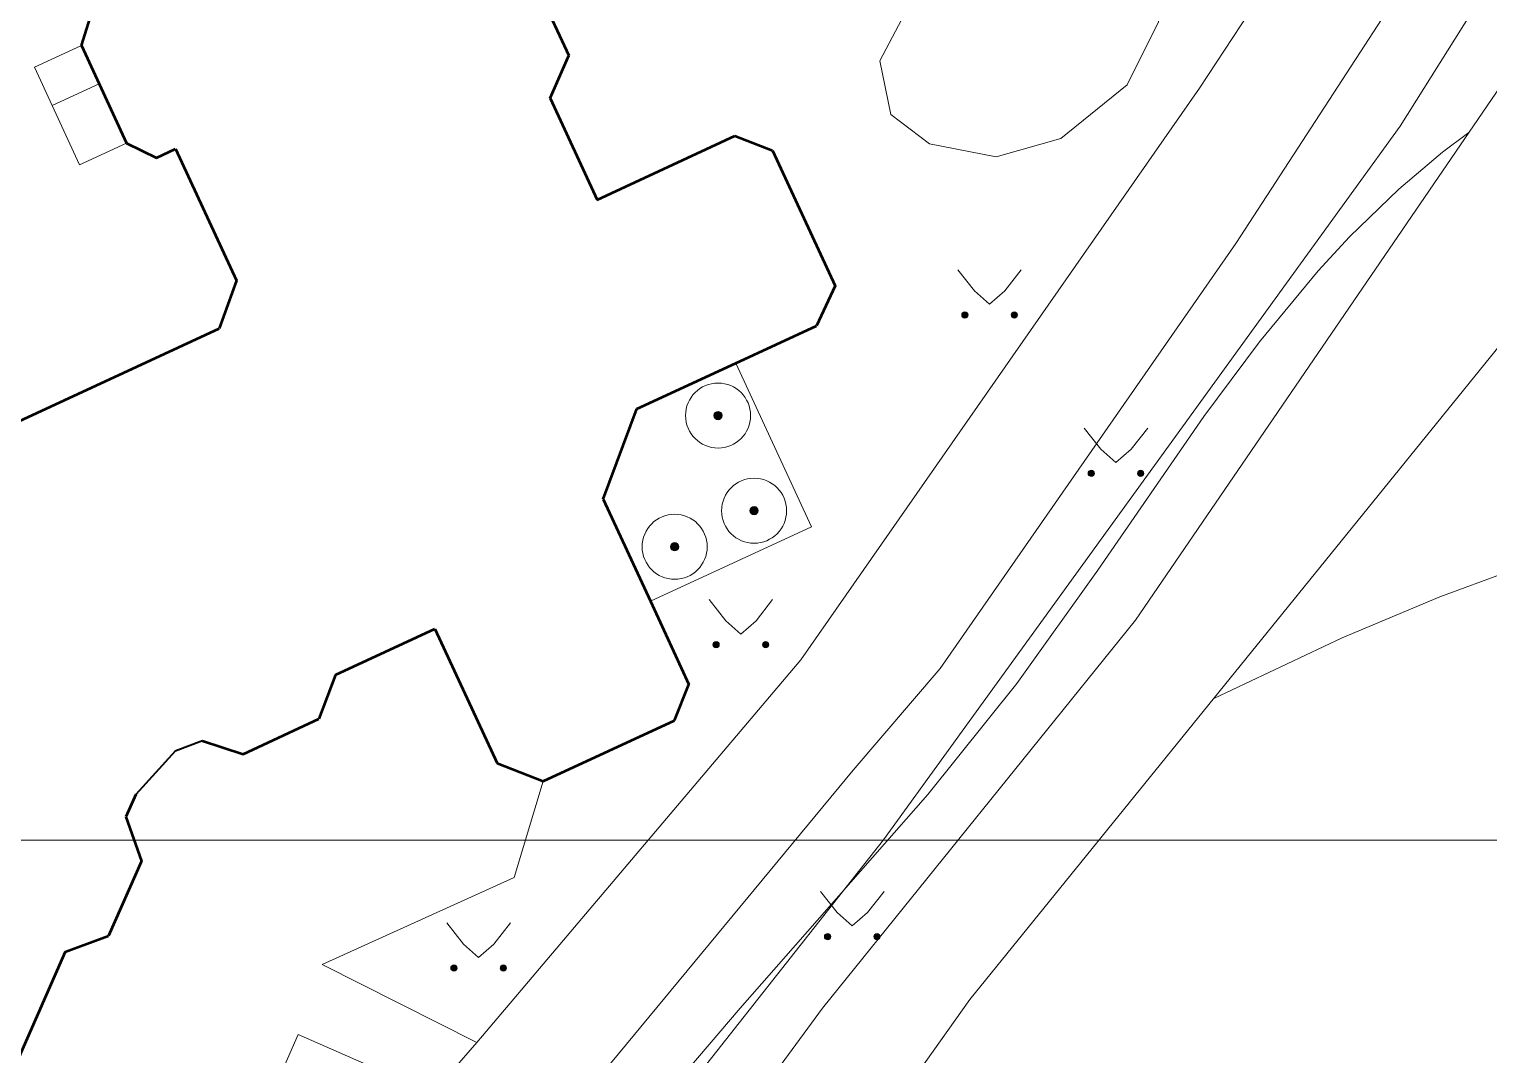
# Model space of a CAD drawing. Extents: x 1000 to 4000, y -5000 to -1000.
# Drawn here: x 1665.31 to 1710.19, y -4717.49 to -4685.96 of the extents above; entities that cross this region are included whole.
import ezdxf

# ---------------------------------------------------------------- set-up
doc = ezdxf.new("R2010")
doc.units = 0
doc.header["$MEASUREMENT"] = 0
for name, color, linetype in [('границы команд_1', 10, 'CONTINUOUS'), ('СЛОЙ_11', 7, 'CONTINUOUS'), ('СЛОЙ_24', 7, 'CONTINUOUS'), ('СЛОЙ_37', 7, 'CONTINUOUS'), ('СЛОЙ_41', 7, 'CONTINUOUS'), ('СЛОЙ_50', 7, 'CONTINUOUS'), ('СЛОЙ_6', 7, 'CONTINUOUS'), ('СЛОЙ_7', 7, 'CONTINUOUS')]:
    doc.layers.add(name, color=color, linetype=linetype)

msp = doc.modelspace()

# ---------------------------------------------------------------- linework, layer by layer
at = {"layer": 'границы команд_1', "color": 251, "lineweight": 0}
msp.add_lwpolyline([(1033.439, -1863.261), (3102.461, -1863.261), (3102.461, -4710.896), (1033.439, -4710.896)], close=True, dxfattribs=at)
at = {"layer": 'СЛОЙ_11', "color": 253, "linetype": 'Continuous', "lineweight": 0}
msp.add_lwpolyline([(1729.737, -4649.521), (1731.587, -4650.547), (1707.463, -4688.937), (1691.576, -4710.879), (1670.887, -4737.116), (1652.967, -4759.779)], dxfattribs=at)
at = {"layer": 'СЛОЙ_24', "color": 253, "linetype": 'Continuous', "lineweight": 0}
for points in [[(1729.737, -4649.521), (1728.177, -4653.03), (1718.778, -4667.388), (1702.413, -4692.549), (1693.317, -4705.62), (1690.641, -4708.743), (1682.748, -4718.29), (1671.378, -4731.406), (1668.657, -4734.35), (1665.781, -4736.269), (1662.927, -4737.786), (1659.36, -4739.124), (1654.455, -4740.463), (1652.76, -4740.909), (1651.757, -4741.89), (1651.133, -4744.835), (1650.018, -4746.753), (1648.502, -4748.448), (1646.406, -4750.188), (1644.224, -4752.619)], [(1679.069, -4717.114), (1679.248, -4716.908), (1689.036, -4705.353), (1701.299, -4687.776), (1705.401, -4681.53), (1706.07, -4679.88), (1705.758, -4677.917), (1704.821, -4676.623), (1703.171, -4675.508), (1700.228, -4674.973), (1697.062, -4675.686), (1693.253, -4677.023)], [(1691.544, -4677.623), (1693.678, -4682.726), (1691.463, -4686.93), (1691.804, -4688.578), (1692.997, -4689.487), (1695.041, -4689.885), (1697.029, -4689.316), (1699.073, -4687.669), (1700.039, -4685.737), (1700.266, -4683.408), (1699.414, -4681.646), (1698.108, -4680.681), (1696.518, -4680.51), (1694.757, -4681.306), (1693.253, -4677.023)], [(1681.114, -4709.082), (1680.22, -4712.043), (1674.313, -4714.713), (1679.069, -4717.114)], [(1677.71, -4718.679), (1673.575, -4716.872), (1672.34, -4719.698), (1669.617, -4720.833)], [(1677.71, -4718.679), (1679.069, -4717.114)]]:
    msp.add_lwpolyline(points, dxfattribs=at)
at = {"layer": 'СЛОЙ_37', "color": 253, "linetype": 'Continuous', "lineweight": 0}
for points in [[(1652.877, -4760.626), (1660.77, -4753.845), (1664.381, -4750.544), (1689.705, -4716.059), (1699.33, -4704.133), (1711.911, -4685.724), (1722.424, -4669.849), (1733.617, -4650.934), (1741.019, -4647.454), (1751.908, -4640.227), (1754.455, -4637.436), (1769.679, -4615.679), (1775.576, -4608.566), (1782.811, -4600.448), (1794.103, -4591.662), (1810.958, -4581.285)], [(1740.707, -4657.789), (1725.552, -4670.243), (1711.207, -4694.845), (1694.238, -4715.791), (1675.66, -4741.955), (1663.534, -4757.95), (1653.947, -4764.106), (1651.894, -4764.256), (1641.548, -4757.953), (1626.986, -4745.146), (1603.888, -4728.729), (1601.569, -4721.859)]]:
    msp.add_lwpolyline(points, dxfattribs=at)
at = {"layer": 'СЛОЙ_41', "color": 253, "linetype": 'Continuous', "lineweight": 0}
for p, q in [((1693.867, -4693.357), (1694.377, -4694.007)), ((1695.817, -4693.357), (1695.307, -4694.007)), ((1694.377, -4694.007), (1694.837, -4694.417)), ((1695.307, -4694.007), (1694.837, -4694.417)), ((1697.753, -4698.226), (1698.263, -4698.876)), ((1699.703, -4698.226), (1699.193, -4698.876)), ((1698.263, -4698.876), (1698.723, -4699.286)), ((1699.193, -4698.876), (1698.723, -4699.286)), ((1686.219, -4703.495), (1686.729, -4704.145)), ((1688.169, -4703.495), (1687.659, -4704.145)), ((1686.729, -4704.145), (1687.189, -4704.555)), ((1687.659, -4704.145), (1687.189, -4704.555)), ((1689.645, -4712.47), (1690.155, -4713.12)), ((1691.595, -4712.47), (1691.085, -4713.12)), ((1690.155, -4713.12), (1690.615, -4713.53)), ((1691.085, -4713.12), (1690.615, -4713.53)), ((1678.155, -4713.438), (1678.665, -4714.088)), ((1680.105, -4713.438), (1679.595, -4714.088)), ((1678.665, -4714.088), (1679.125, -4714.498)), ((1679.595, -4714.088), (1679.125, -4714.498))]:
    msp.add_line(p, q, dxfattribs=at)
for centre in [(1694.081, -4694.745), (1695.602, -4694.745), (1697.967, -4699.616), (1699.488, -4699.616), (1686.433, -4704.883), (1687.954, -4704.883), (1689.859, -4713.86), (1691.38, -4713.86), (1678.369, -4714.826), (1679.89, -4714.826)]:
    msp.add_circle(centre, 0.0976, dxfattribs=at)
for points in [[(1693.985, -4694.764), (1693.983, -4694.745), (1693.985, -4694.726)], [(1693.99, -4694.782), (1693.985, -4694.726), (1693.99, -4694.708)], [(1693.985, -4694.764), (1693.985, -4694.726), (1693.99, -4694.782)], [(1693.999, -4694.799), (1693.99, -4694.708), (1693.999, -4694.691)], [(1693.99, -4694.782), (1693.99, -4694.708), (1693.999, -4694.799)], [(1694.012, -4694.814), (1693.999, -4694.691), (1694.012, -4694.676)], [(1693.999, -4694.799), (1693.999, -4694.691), (1694.012, -4694.814)], [(1694.026, -4694.826), (1694.012, -4694.676), (1694.026, -4694.664)], [(1694.012, -4694.814), (1694.012, -4694.676), (1694.026, -4694.826)], [(1694.043, -4694.835), (1694.026, -4694.664), (1694.043, -4694.655)], [(1694.026, -4694.826), (1694.026, -4694.664), (1694.043, -4694.835)], [(1694.062, -4694.841), (1694.043, -4694.655), (1694.062, -4694.649)], [(1694.043, -4694.835), (1694.043, -4694.655), (1694.062, -4694.841)], [(1694.081, -4694.843), (1694.062, -4694.649), (1694.081, -4694.647)], [(1694.062, -4694.841), (1694.062, -4694.649), (1694.081, -4694.843)], [(1695.506, -4694.764), (1695.504, -4694.745), (1695.506, -4694.726)], [(1695.511, -4694.782), (1695.506, -4694.726), (1695.511, -4694.708)], [(1695.506, -4694.764), (1695.506, -4694.726), (1695.511, -4694.782)], [(1695.52, -4694.799), (1695.511, -4694.708), (1695.52, -4694.691)], [(1695.511, -4694.782), (1695.511, -4694.708), (1695.52, -4694.799)], [(1695.533, -4694.814), (1695.52, -4694.691), (1695.533, -4694.676)], [(1695.52, -4694.799), (1695.52, -4694.691), (1695.533, -4694.814)], [(1695.547, -4694.826), (1695.533, -4694.676), (1695.547, -4694.664)], [(1695.533, -4694.814), (1695.533, -4694.676), (1695.547, -4694.826)], [(1695.564, -4694.835), (1695.547, -4694.664), (1695.564, -4694.655)], [(1695.547, -4694.826), (1695.547, -4694.664), (1695.564, -4694.835)], [(1695.583, -4694.841), (1695.564, -4694.655), (1695.583, -4694.649)], [(1695.564, -4694.835), (1695.564, -4694.655), (1695.583, -4694.841)], [(1695.602, -4694.843), (1695.583, -4694.649), (1695.602, -4694.647)], [(1695.583, -4694.841), (1695.583, -4694.649), (1695.602, -4694.843)], [(1697.871, -4699.635), (1697.869, -4699.616), (1697.871, -4699.596)], [(1697.877, -4699.653), (1697.871, -4699.596), (1697.877, -4699.578)], [(1697.871, -4699.635), (1697.871, -4699.596), (1697.877, -4699.653)], [(1697.886, -4699.67), (1697.877, -4699.578), (1697.886, -4699.561)], [(1697.877, -4699.653), (1697.877, -4699.578), (1697.886, -4699.67)], [(1697.898, -4699.685), (1697.886, -4699.561), (1697.898, -4699.547)], [(1697.886, -4699.67), (1697.886, -4699.561), (1697.898, -4699.685)], [(1697.913, -4699.697), (1697.898, -4699.547), (1697.913, -4699.534)], [(1697.898, -4699.685), (1697.898, -4699.547), (1697.913, -4699.697)], [(1697.93, -4699.706), (1697.913, -4699.534), (1697.93, -4699.525)], [(1697.913, -4699.697), (1697.913, -4699.534), (1697.93, -4699.706)], [(1697.948, -4699.711), (1697.93, -4699.525), (1697.948, -4699.52)], [(1697.93, -4699.706), (1697.93, -4699.525), (1697.948, -4699.711)], [(1697.967, -4699.713), (1697.948, -4699.52), (1697.967, -4699.518)], [(1697.948, -4699.711), (1697.948, -4699.52), (1697.967, -4699.713)], [(1699.392, -4699.635), (1699.39, -4699.616), (1699.392, -4699.596)], [(1699.398, -4699.653), (1699.392, -4699.596), (1699.398, -4699.578)], [(1699.392, -4699.635), (1699.392, -4699.596), (1699.398, -4699.653)], [(1699.407, -4699.67), (1699.398, -4699.578), (1699.407, -4699.561)], [(1699.398, -4699.653), (1699.398, -4699.578), (1699.407, -4699.67)], [(1699.419, -4699.685), (1699.407, -4699.561), (1699.419, -4699.547)], [(1699.407, -4699.67), (1699.407, -4699.561), (1699.419, -4699.685)], [(1699.434, -4699.697), (1699.419, -4699.547), (1699.434, -4699.534)], [(1699.419, -4699.685), (1699.419, -4699.547), (1699.434, -4699.697)], [(1699.451, -4699.706), (1699.434, -4699.534), (1699.451, -4699.525)], [(1699.434, -4699.697), (1699.434, -4699.534), (1699.451, -4699.706)], [(1699.469, -4699.711), (1699.451, -4699.525), (1699.469, -4699.52)], [(1699.451, -4699.706), (1699.451, -4699.525), (1699.469, -4699.711)], [(1699.488, -4699.713), (1699.469, -4699.52), (1699.488, -4699.518)], [(1699.469, -4699.711), (1699.469, -4699.52), (1699.488, -4699.713)], [(1686.395, -4704.973), (1686.378, -4704.802), (1686.395, -4704.793)], [(1686.414, -4704.979), (1686.395, -4704.793), (1686.414, -4704.787)], [(1686.395, -4704.973), (1686.395, -4704.793), (1686.414, -4704.979)], [(1686.433, -4704.981), (1686.414, -4704.787), (1686.433, -4704.785)], [(1686.414, -4704.979), (1686.414, -4704.787), (1686.433, -4704.981)], [(1687.916, -4704.973), (1687.899, -4704.802), (1687.916, -4704.793)], [(1687.935, -4704.979), (1687.916, -4704.793), (1687.935, -4704.787)], [(1687.916, -4704.973), (1687.916, -4704.793), (1687.935, -4704.979)], [(1687.954, -4704.981), (1687.935, -4704.787), (1687.954, -4704.785)], [(1687.935, -4704.979), (1687.935, -4704.787), (1687.954, -4704.981)], [(1686.337, -4704.902), (1686.335, -4704.883), (1686.337, -4704.864)], [(1686.342, -4704.92), (1686.337, -4704.864), (1686.342, -4704.846)], [(1686.337, -4704.902), (1686.337, -4704.864), (1686.342, -4704.92)], [(1686.351, -4704.937), (1686.342, -4704.846), (1686.351, -4704.829)], [(1686.342, -4704.92), (1686.342, -4704.846), (1686.351, -4704.937)], [(1686.364, -4704.952), (1686.351, -4704.829), (1686.364, -4704.814)], [(1686.351, -4704.937), (1686.351, -4704.829), (1686.364, -4704.952)], [(1686.378, -4704.964), (1686.364, -4704.814), (1686.378, -4704.802)], [(1686.364, -4704.952), (1686.364, -4704.814), (1686.378, -4704.964)], [(1686.378, -4704.964), (1686.378, -4704.802), (1686.395, -4704.973)], [(1687.858, -4704.902), (1687.856, -4704.883), (1687.858, -4704.864)], [(1687.863, -4704.92), (1687.858, -4704.864), (1687.863, -4704.846)], [(1687.858, -4704.902), (1687.858, -4704.864), (1687.863, -4704.92)], [(1687.872, -4704.937), (1687.863, -4704.846), (1687.872, -4704.829)], [(1687.863, -4704.92), (1687.863, -4704.846), (1687.872, -4704.937)], [(1687.885, -4704.952), (1687.872, -4704.829), (1687.885, -4704.814)], [(1687.872, -4704.937), (1687.872, -4704.829), (1687.885, -4704.952)], [(1687.899, -4704.964), (1687.885, -4704.814), (1687.899, -4704.802)], [(1687.885, -4704.952), (1687.885, -4704.814), (1687.899, -4704.964)], [(1687.899, -4704.964), (1687.899, -4704.802), (1687.916, -4704.973)], [(1689.822, -4713.95), (1689.805, -4713.778), (1689.822, -4713.769)], [(1689.84, -4713.955), (1689.822, -4713.769), (1689.84, -4713.764)], [(1689.822, -4713.95), (1689.822, -4713.769), (1689.84, -4713.955)], [(1689.859, -4713.957), (1689.84, -4713.764), (1689.859, -4713.762)], [(1689.84, -4713.955), (1689.84, -4713.764), (1689.859, -4713.957)], [(1691.343, -4713.95), (1691.326, -4713.778), (1691.343, -4713.769)], [(1691.361, -4713.955), (1691.343, -4713.769), (1691.361, -4713.764)], [(1691.343, -4713.95), (1691.343, -4713.769), (1691.361, -4713.955)], [(1691.38, -4713.957), (1691.361, -4713.764), (1691.38, -4713.762)], [(1691.361, -4713.955), (1691.361, -4713.764), (1691.38, -4713.957)], [(1689.763, -4713.879), (1689.761, -4713.86), (1689.763, -4713.84)], [(1689.769, -4713.897), (1689.763, -4713.84), (1689.769, -4713.822)], [(1689.763, -4713.879), (1689.763, -4713.84), (1689.769, -4713.897)], [(1689.778, -4713.914), (1689.769, -4713.822), (1689.778, -4713.805)], [(1689.769, -4713.897), (1689.769, -4713.822), (1689.778, -4713.914)], [(1689.79, -4713.929), (1689.778, -4713.805), (1689.79, -4713.791)], [(1689.778, -4713.914), (1689.778, -4713.805), (1689.79, -4713.929)], [(1689.805, -4713.941), (1689.79, -4713.791), (1689.805, -4713.778)], [(1689.79, -4713.929), (1689.79, -4713.791), (1689.805, -4713.941)], [(1689.805, -4713.941), (1689.805, -4713.778), (1689.822, -4713.95)], [(1691.284, -4713.879), (1691.282, -4713.86), (1691.284, -4713.84)], [(1691.29, -4713.897), (1691.284, -4713.84), (1691.29, -4713.822)], [(1691.284, -4713.879), (1691.284, -4713.84), (1691.29, -4713.897)], [(1691.299, -4713.914), (1691.29, -4713.822), (1691.299, -4713.805)], [(1691.29, -4713.897), (1691.29, -4713.822), (1691.299, -4713.914)], [(1691.311, -4713.929), (1691.299, -4713.805), (1691.311, -4713.791)], [(1691.299, -4713.914), (1691.299, -4713.805), (1691.311, -4713.929)], [(1691.326, -4713.941), (1691.311, -4713.791), (1691.326, -4713.778)], [(1691.311, -4713.929), (1691.311, -4713.791), (1691.326, -4713.941)], [(1691.326, -4713.941), (1691.326, -4713.778), (1691.343, -4713.95)], [(1678.273, -4714.845), (1678.271, -4714.826), (1678.273, -4714.807)], [(1678.278, -4714.863), (1678.273, -4714.807), (1678.278, -4714.789)], [(1678.273, -4714.845), (1678.273, -4714.807), (1678.278, -4714.863)], [(1678.287, -4714.88), (1678.278, -4714.789), (1678.287, -4714.772)], [(1678.278, -4714.863), (1678.278, -4714.789), (1678.287, -4714.88)], [(1678.3, -4714.895), (1678.287, -4714.772), (1678.3, -4714.757)], [(1678.287, -4714.88), (1678.287, -4714.772), (1678.3, -4714.895)], [(1678.314, -4714.907), (1678.3, -4714.757), (1678.314, -4714.745)], [(1678.3, -4714.895), (1678.3, -4714.757), (1678.314, -4714.907)], [(1678.331, -4714.916), (1678.314, -4714.745), (1678.331, -4714.736)], [(1678.314, -4714.907), (1678.314, -4714.745), (1678.331, -4714.916)], [(1678.35, -4714.922), (1678.331, -4714.736), (1678.35, -4714.73)], [(1678.331, -4714.916), (1678.331, -4714.736), (1678.35, -4714.922)], [(1678.369, -4714.924), (1678.35, -4714.73), (1678.369, -4714.728)], [(1678.35, -4714.922), (1678.35, -4714.73), (1678.369, -4714.924)], [(1679.794, -4714.845), (1679.792, -4714.826), (1679.794, -4714.807)], [(1679.799, -4714.863), (1679.794, -4714.807), (1679.799, -4714.789)], [(1679.794, -4714.845), (1679.794, -4714.807), (1679.799, -4714.863)], [(1679.808, -4714.88), (1679.799, -4714.789), (1679.808, -4714.772)], [(1679.799, -4714.863), (1679.799, -4714.789), (1679.808, -4714.88)], [(1679.821, -4714.895), (1679.808, -4714.772), (1679.821, -4714.757)], [(1679.808, -4714.88), (1679.808, -4714.772), (1679.821, -4714.895)], [(1679.835, -4714.907), (1679.821, -4714.757), (1679.835, -4714.745)], [(1679.821, -4714.895), (1679.821, -4714.757), (1679.835, -4714.907)], [(1679.852, -4714.916), (1679.835, -4714.745), (1679.852, -4714.736)], [(1679.835, -4714.907), (1679.835, -4714.745), (1679.852, -4714.916)], [(1679.871, -4714.922), (1679.852, -4714.736), (1679.871, -4714.73)], [(1679.852, -4714.916), (1679.852, -4714.736), (1679.871, -4714.922)], [(1679.89, -4714.924), (1679.871, -4714.73), (1679.89, -4714.728)], [(1679.871, -4714.922), (1679.871, -4714.73), (1679.89, -4714.924)]]:
    msp.add_solid(points, dxfattribs=at)
at = {"layer": 'СЛОЙ_41', "color": 253, "linetype": 'Continuous', "lineweight": 0, "extrusion": (0, 0, -1)}
for points in [[(-1694.081, -4694.843), (-1694.081, -4694.647), (-1694.1, -4694.841)], [(-1694.1, -4694.841), (-1694.081, -4694.647), (-1694.1, -4694.649)], [(-1694.1, -4694.841), (-1694.1, -4694.649), (-1694.118, -4694.835)], [(-1694.118, -4694.835), (-1694.1, -4694.649), (-1694.118, -4694.655)], [(-1694.118, -4694.835), (-1694.118, -4694.655), (-1694.135, -4694.826)], [(-1694.135, -4694.826), (-1694.118, -4694.655), (-1694.135, -4694.664)], [(-1694.135, -4694.826), (-1694.135, -4694.664), (-1694.15, -4694.814)], [(-1694.15, -4694.814), (-1694.135, -4694.664), (-1694.15, -4694.676)], [(-1694.15, -4694.814), (-1694.15, -4694.676), (-1694.162, -4694.799)], [(-1694.162, -4694.799), (-1694.15, -4694.676), (-1694.162, -4694.691)], [(-1694.162, -4694.799), (-1694.162, -4694.691), (-1694.171, -4694.782)], [(-1694.171, -4694.782), (-1694.162, -4694.691), (-1694.171, -4694.708)], [(-1694.171, -4694.782), (-1694.171, -4694.708), (-1694.176, -4694.764)], [(-1694.176, -4694.764), (-1694.171, -4694.708), (-1694.176, -4694.726)], [(-1694.176, -4694.764), (-1694.176, -4694.726), (-1694.178, -4694.745)], [(-1695.602, -4694.843), (-1695.602, -4694.647), (-1695.621, -4694.841)], [(-1695.621, -4694.841), (-1695.602, -4694.647), (-1695.621, -4694.649)], [(-1695.621, -4694.841), (-1695.621, -4694.649), (-1695.639, -4694.835)], [(-1695.639, -4694.835), (-1695.621, -4694.649), (-1695.639, -4694.655)], [(-1695.639, -4694.835), (-1695.639, -4694.655), (-1695.656, -4694.826)], [(-1695.656, -4694.826), (-1695.639, -4694.655), (-1695.656, -4694.664)], [(-1695.656, -4694.826), (-1695.656, -4694.664), (-1695.671, -4694.814)], [(-1695.671, -4694.814), (-1695.656, -4694.664), (-1695.671, -4694.676)], [(-1695.671, -4694.814), (-1695.671, -4694.676), (-1695.683, -4694.799)], [(-1695.683, -4694.799), (-1695.671, -4694.676), (-1695.683, -4694.691)], [(-1695.683, -4694.799), (-1695.683, -4694.691), (-1695.692, -4694.782)], [(-1695.692, -4694.782), (-1695.683, -4694.691), (-1695.692, -4694.708)], [(-1695.692, -4694.782), (-1695.692, -4694.708), (-1695.697, -4694.764)], [(-1695.697, -4694.764), (-1695.692, -4694.708), (-1695.697, -4694.726)], [(-1695.697, -4694.764), (-1695.697, -4694.726), (-1695.699, -4694.745)], [(-1697.967, -4699.713), (-1697.967, -4699.518), (-1697.986, -4699.711)], [(-1697.986, -4699.711), (-1697.967, -4699.518), (-1697.986, -4699.52)], [(-1697.986, -4699.711), (-1697.986, -4699.52), (-1698.004, -4699.706)], [(-1698.004, -4699.706), (-1697.986, -4699.52), (-1698.004, -4699.525)], [(-1698.004, -4699.706), (-1698.004, -4699.525), (-1698.021, -4699.697)], [(-1698.021, -4699.697), (-1698.004, -4699.525), (-1698.021, -4699.534)], [(-1698.021, -4699.697), (-1698.021, -4699.534), (-1698.036, -4699.685)], [(-1698.036, -4699.685), (-1698.021, -4699.534), (-1698.036, -4699.547)], [(-1698.036, -4699.685), (-1698.036, -4699.547), (-1698.048, -4699.67)], [(-1698.048, -4699.67), (-1698.036, -4699.547), (-1698.048, -4699.561)], [(-1698.048, -4699.67), (-1698.048, -4699.561), (-1698.057, -4699.653)], [(-1698.057, -4699.653), (-1698.048, -4699.561), (-1698.057, -4699.578)], [(-1698.057, -4699.653), (-1698.057, -4699.578), (-1698.063, -4699.635)], [(-1698.063, -4699.635), (-1698.057, -4699.578), (-1698.063, -4699.596)], [(-1698.063, -4699.635), (-1698.063, -4699.596), (-1698.065, -4699.616)], [(-1699.488, -4699.713), (-1699.488, -4699.518), (-1699.507, -4699.711)], [(-1699.507, -4699.711), (-1699.488, -4699.518), (-1699.507, -4699.52)], [(-1699.507, -4699.711), (-1699.507, -4699.52), (-1699.525, -4699.706)], [(-1699.525, -4699.706), (-1699.507, -4699.52), (-1699.525, -4699.525)], [(-1699.525, -4699.706), (-1699.525, -4699.525), (-1699.542, -4699.697)], [(-1699.542, -4699.697), (-1699.525, -4699.525), (-1699.542, -4699.534)], [(-1699.542, -4699.697), (-1699.542, -4699.534), (-1699.557, -4699.685)], [(-1699.557, -4699.685), (-1699.542, -4699.534), (-1699.557, -4699.547)], [(-1699.557, -4699.685), (-1699.557, -4699.547), (-1699.569, -4699.67)], [(-1699.569, -4699.67), (-1699.557, -4699.547), (-1699.569, -4699.561)], [(-1699.569, -4699.67), (-1699.569, -4699.561), (-1699.578, -4699.653)], [(-1699.578, -4699.653), (-1699.569, -4699.561), (-1699.578, -4699.578)], [(-1699.578, -4699.653), (-1699.578, -4699.578), (-1699.584, -4699.635)], [(-1699.584, -4699.635), (-1699.578, -4699.578), (-1699.584, -4699.596)], [(-1699.584, -4699.635), (-1699.584, -4699.596), (-1699.586, -4699.616)], [(-1686.433, -4704.981), (-1686.433, -4704.785), (-1686.452, -4704.979)], [(-1686.452, -4704.979), (-1686.433, -4704.785), (-1686.452, -4704.787)], [(-1686.452, -4704.979), (-1686.452, -4704.787), (-1686.47, -4704.973)], [(-1686.47, -4704.973), (-1686.452, -4704.787), (-1686.47, -4704.793)], [(-1686.47, -4704.973), (-1686.47, -4704.793), (-1686.487, -4704.964)], [(-1686.487, -4704.964), (-1686.47, -4704.793), (-1686.487, -4704.802)], [(-1687.954, -4704.981), (-1687.954, -4704.785), (-1687.973, -4704.979)], [(-1687.973, -4704.979), (-1687.954, -4704.785), (-1687.973, -4704.787)], [(-1687.973, -4704.979), (-1687.973, -4704.787), (-1687.991, -4704.973)], [(-1687.991, -4704.973), (-1687.973, -4704.787), (-1687.991, -4704.793)], [(-1687.991, -4704.973), (-1687.991, -4704.793), (-1688.008, -4704.964)], [(-1688.008, -4704.964), (-1687.991, -4704.793), (-1688.008, -4704.802)], [(-1686.487, -4704.964), (-1686.487, -4704.802), (-1686.502, -4704.952)], [(-1686.502, -4704.952), (-1686.487, -4704.802), (-1686.502, -4704.814)], [(-1686.502, -4704.952), (-1686.502, -4704.814), (-1686.514, -4704.937)], [(-1686.514, -4704.937), (-1686.502, -4704.814), (-1686.514, -4704.829)], [(-1686.514, -4704.937), (-1686.514, -4704.829), (-1686.523, -4704.92)], [(-1686.523, -4704.92), (-1686.514, -4704.829), (-1686.523, -4704.846)], [(-1686.523, -4704.92), (-1686.523, -4704.846), (-1686.528, -4704.902)], [(-1686.528, -4704.902), (-1686.523, -4704.846), (-1686.528, -4704.864)], [(-1686.528, -4704.902), (-1686.528, -4704.864), (-1686.53, -4704.883)], [(-1688.008, -4704.964), (-1688.008, -4704.802), (-1688.023, -4704.952)], [(-1688.023, -4704.952), (-1688.008, -4704.802), (-1688.023, -4704.814)], [(-1688.023, -4704.952), (-1688.023, -4704.814), (-1688.035, -4704.937)], [(-1688.035, -4704.937), (-1688.023, -4704.814), (-1688.035, -4704.829)], [(-1688.035, -4704.937), (-1688.035, -4704.829), (-1688.044, -4704.92)], [(-1688.044, -4704.92), (-1688.035, -4704.829), (-1688.044, -4704.846)], [(-1688.044, -4704.92), (-1688.044, -4704.846), (-1688.049, -4704.902)], [(-1688.049, -4704.902), (-1688.044, -4704.846), (-1688.049, -4704.864)], [(-1688.049, -4704.902), (-1688.049, -4704.864), (-1688.051, -4704.883)], [(-1689.859, -4713.957), (-1689.859, -4713.762), (-1689.878, -4713.955)], [(-1689.878, -4713.955), (-1689.859, -4713.762), (-1689.878, -4713.764)], [(-1689.878, -4713.955), (-1689.878, -4713.764), (-1689.896, -4713.95)], [(-1689.896, -4713.95), (-1689.878, -4713.764), (-1689.896, -4713.769)], [(-1689.896, -4713.95), (-1689.896, -4713.769), (-1689.913, -4713.941)], [(-1689.913, -4713.941), (-1689.896, -4713.769), (-1689.913, -4713.778)], [(-1691.38, -4713.957), (-1691.38, -4713.762), (-1691.399, -4713.955)], [(-1691.399, -4713.955), (-1691.38, -4713.762), (-1691.399, -4713.764)], [(-1691.399, -4713.955), (-1691.399, -4713.764), (-1691.417, -4713.95)], [(-1691.417, -4713.95), (-1691.399, -4713.764), (-1691.417, -4713.769)], [(-1691.417, -4713.95), (-1691.417, -4713.769), (-1691.434, -4713.941)], [(-1691.434, -4713.941), (-1691.417, -4713.769), (-1691.434, -4713.778)], [(-1689.913, -4713.941), (-1689.913, -4713.778), (-1689.928, -4713.929)], [(-1689.928, -4713.929), (-1689.913, -4713.778), (-1689.928, -4713.791)], [(-1689.928, -4713.929), (-1689.928, -4713.791), (-1689.94, -4713.914)], [(-1689.94, -4713.914), (-1689.928, -4713.791), (-1689.94, -4713.805)], [(-1689.94, -4713.914), (-1689.94, -4713.805), (-1689.949, -4713.897)], [(-1689.949, -4713.897), (-1689.94, -4713.805), (-1689.949, -4713.822)], [(-1689.949, -4713.897), (-1689.949, -4713.822), (-1689.955, -4713.879)], [(-1689.955, -4713.879), (-1689.949, -4713.822), (-1689.955, -4713.84)], [(-1689.955, -4713.879), (-1689.955, -4713.84), (-1689.957, -4713.86)], [(-1691.434, -4713.941), (-1691.434, -4713.778), (-1691.449, -4713.929)], [(-1691.449, -4713.929), (-1691.434, -4713.778), (-1691.449, -4713.791)], [(-1691.449, -4713.929), (-1691.449, -4713.791), (-1691.461, -4713.914)], [(-1691.461, -4713.914), (-1691.449, -4713.791), (-1691.461, -4713.805)], [(-1691.461, -4713.914), (-1691.461, -4713.805), (-1691.47, -4713.897)], [(-1691.47, -4713.897), (-1691.461, -4713.805), (-1691.47, -4713.822)], [(-1691.47, -4713.897), (-1691.47, -4713.822), (-1691.476, -4713.879)], [(-1691.476, -4713.879), (-1691.47, -4713.822), (-1691.476, -4713.84)], [(-1691.476, -4713.879), (-1691.476, -4713.84), (-1691.478, -4713.86)], [(-1678.369, -4714.924), (-1678.369, -4714.728), (-1678.388, -4714.922)], [(-1678.388, -4714.922), (-1678.369, -4714.728), (-1678.388, -4714.73)], [(-1678.388, -4714.922), (-1678.388, -4714.73), (-1678.406, -4714.916)], [(-1678.406, -4714.916), (-1678.388, -4714.73), (-1678.406, -4714.736)], [(-1678.406, -4714.916), (-1678.406, -4714.736), (-1678.423, -4714.907)], [(-1678.423, -4714.907), (-1678.406, -4714.736), (-1678.423, -4714.745)], [(-1678.423, -4714.907), (-1678.423, -4714.745), (-1678.438, -4714.895)], [(-1678.438, -4714.895), (-1678.423, -4714.745), (-1678.438, -4714.757)], [(-1678.438, -4714.895), (-1678.438, -4714.757), (-1678.45, -4714.88)], [(-1678.45, -4714.88), (-1678.438, -4714.757), (-1678.45, -4714.772)], [(-1678.45, -4714.88), (-1678.45, -4714.772), (-1678.459, -4714.863)], [(-1678.459, -4714.863), (-1678.45, -4714.772), (-1678.459, -4714.789)], [(-1678.459, -4714.863), (-1678.459, -4714.789), (-1678.464, -4714.845)], [(-1678.464, -4714.845), (-1678.459, -4714.789), (-1678.464, -4714.807)], [(-1678.464, -4714.845), (-1678.464, -4714.807), (-1678.466, -4714.826)], [(-1679.89, -4714.924), (-1679.89, -4714.728), (-1679.909, -4714.922)], [(-1679.909, -4714.922), (-1679.89, -4714.728), (-1679.909, -4714.73)], [(-1679.909, -4714.922), (-1679.909, -4714.73), (-1679.927, -4714.916)], [(-1679.927, -4714.916), (-1679.909, -4714.73), (-1679.927, -4714.736)], [(-1679.927, -4714.916), (-1679.927, -4714.736), (-1679.944, -4714.907)], [(-1679.944, -4714.907), (-1679.927, -4714.736), (-1679.944, -4714.745)], [(-1679.944, -4714.907), (-1679.944, -4714.745), (-1679.959, -4714.895)], [(-1679.959, -4714.895), (-1679.944, -4714.745), (-1679.959, -4714.757)], [(-1679.959, -4714.895), (-1679.959, -4714.757), (-1679.971, -4714.88)], [(-1679.971, -4714.88), (-1679.959, -4714.757), (-1679.971, -4714.772)], [(-1679.971, -4714.88), (-1679.971, -4714.772), (-1679.98, -4714.863)], [(-1679.98, -4714.863), (-1679.971, -4714.772), (-1679.98, -4714.789)], [(-1679.98, -4714.863), (-1679.98, -4714.789), (-1679.985, -4714.845)], [(-1679.985, -4714.845), (-1679.98, -4714.789), (-1679.985, -4714.807)], [(-1679.985, -4714.845), (-1679.985, -4714.807), (-1679.987, -4714.826)]]:
    msp.add_solid(points, dxfattribs=at)
at = {"layer": 'СЛОЙ_50', "color": 253, "linetype": 'Continuous', "lineweight": 0}
for points in [[(1670.8, -4732.031), (1672.351, -4731.45), (1673.44, -4730.935), (1674.977, -4730.032), (1676.02, -4729.261), (1676.679, -4728.699), (1677.925, -4727.477), (1679.659, -4725.46), (1682.926, -4721.155), (1684.31, -4719.412), (1687.17, -4716.054), (1692.943, -4709.49), (1695.68, -4706.079), (1698.173, -4702.587), (1701.434, -4697.862), (1703.137, -4695.571), (1704.946, -4693.386), (1705.904, -4692.347), (1707.425, -4690.873), (1708.765, -4689.736), (1709.581, -4689.133)], [(1733.872, -4689.239), (1731.753, -4690.805), (1725.595, -4695.78), (1723.467, -4697.29), (1722.363, -4697.974), (1720.943, -4698.748), (1719.971, -4699.219), (1717.978, -4700.076), (1714.903, -4701.216), (1710.747, -4702.651), (1708.691, -4703.413), (1705.685, -4704.676), (1701.735, -4706.537)]]:
    msp.add_lwpolyline(points, dxfattribs=at)
at = {"layer": 'СЛОЙ_6', "color": 253, "linetype": 'Continuous', "lineweight": 50}
for p, q in [((1680.83, -4684.454), (1681.901, -4686.769)), ((1666.915, -4686.461), (1667.295, -4685.248)), ((1666.915, -4686.461), (1668.301, -4689.459)), ((1681.332, -4688.079), (1681.901, -4686.769)), ((1681.332, -4688.079), (1682.775, -4691.2)), ((1668.301, -4689.459), (1669.224, -4689.911)), ((1682.775, -4691.2), (1687.012, -4689.242)), ((1687.012, -4689.242), (1688.17, -4689.689)), ((1669.224, -4689.911), (1669.808, -4689.641)), ((1669.808, -4689.641), (1671.678, -4693.686)), ((1688.17, -4689.689), (1690.094, -4693.852)), ((1671.678, -4693.686), (1671.155, -4695.157)), ((1690.094, -4693.852), (1689.516, -4695.081)), ((1664.281, -4698.335), (1671.155, -4695.157)), ((1687.034, -4696.228), (1689.516, -4695.081)), ((1683.995, -4697.633), (1687.034, -4696.228)), ((1682.959, -4700.407), (1683.995, -4697.633)), ((1682.959, -4700.407), (1684.412, -4703.55)), ((1684.412, -4703.55), (1685.592, -4706.104)), ((1674.723, -4705.809), (1677.787, -4704.393)), ((1677.787, -4704.393), (1679.699, -4708.53)), ((1674.723, -4705.809), (1674.217, -4707.167)), ((1685.147, -4707.218), (1685.592, -4706.104)), ((1671.883, -4708.246), (1674.217, -4707.167)), ((1681.114, -4709.082), (1685.147, -4707.218)), ((1670.642, -4707.837), (1671.883, -4708.246)), ((1679.699, -4708.53), (1681.114, -4709.082)), ((1668.585, -4709.491), (1668.283, -4710.179)), ((1668.283, -4710.179), (1668.761, -4711.535)), ((1668.761, -4711.535), (1667.749, -4713.837)), ((1666.415, -4714.326), (1667.749, -4713.837)), ((1666.415, -4714.326), (1664.916, -4717.736))]:
    msp.add_line(p, q, dxfattribs=at)
at = {"layer": 'СЛОЙ_6', "color": 253, "linetype": 'Continuous', "lineweight": 40}
msp.add_lwpolyline([(1670.642, -4707.837), (1669.792, -4708.154), (1668.585, -4709.491)], dxfattribs=at)
at = {"layer": 'СЛОЙ_7', "color": 253, "linetype": 'Continuous', "lineweight": 0}
for p, q in [((1665.474, -4687.127), (1666.915, -4686.461)), ((1666.019, -4688.307), (1665.474, -4687.127)), ((1666.019, -4688.307), (1667.46, -4687.641)), ((1666.86, -4690.125), (1666.019, -4688.307)), ((1666.86, -4690.125), (1668.301, -4689.459)), ((1687.034, -4696.228), (1689.362, -4701.262)), ((1684.412, -4703.55), (1689.362, -4701.262))]:
    msp.add_line(p, q, dxfattribs=at)
for centre, radius in [((1686.491, -4697.838), 1), ((1686.491, -4697.838), 0.127), ((1687.599, -4700.764), 1), ((1687.599, -4700.764), 0.127), ((1685.157, -4701.872), 1), ((1685.157, -4701.872), 0.127)]:
    msp.add_circle(centre, radius, dxfattribs=at)
for points in [[(1686.366, -4697.863), (1686.364, -4697.838), (1686.366, -4697.813)], [(1686.374, -4697.887), (1686.366, -4697.813), (1686.374, -4697.789)], [(1686.366, -4697.863), (1686.366, -4697.813), (1686.374, -4697.887)], [(1686.385, -4697.909), (1686.374, -4697.789), (1686.385, -4697.767)], [(1686.374, -4697.887), (1686.374, -4697.789), (1686.385, -4697.909)], [(1686.401, -4697.928), (1686.385, -4697.767), (1686.401, -4697.748)], [(1686.385, -4697.909), (1686.385, -4697.767), (1686.401, -4697.928)], [(1686.421, -4697.944), (1686.401, -4697.748), (1686.421, -4697.732)], [(1686.401, -4697.928), (1686.401, -4697.748), (1686.421, -4697.944)], [(1686.443, -4697.956), (1686.421, -4697.732), (1686.443, -4697.72)], [(1686.421, -4697.944), (1686.421, -4697.732), (1686.443, -4697.956)], [(1686.467, -4697.963), (1686.443, -4697.72), (1686.467, -4697.713)], [(1686.443, -4697.956), (1686.443, -4697.72), (1686.467, -4697.963)], [(1686.491, -4697.966), (1686.467, -4697.713), (1686.491, -4697.711)], [(1686.467, -4697.963), (1686.467, -4697.713), (1686.491, -4697.966)], [(1687.474, -4700.789), (1687.472, -4700.764), (1687.474, -4700.739)], [(1687.482, -4700.813), (1687.474, -4700.739), (1687.482, -4700.715)], [(1687.474, -4700.789), (1687.474, -4700.739), (1687.482, -4700.813)], [(1687.493, -4700.835), (1687.482, -4700.715), (1687.493, -4700.693)], [(1687.482, -4700.813), (1687.482, -4700.715), (1687.493, -4700.835)], [(1687.509, -4700.854), (1687.493, -4700.693), (1687.509, -4700.674)], [(1687.493, -4700.835), (1687.493, -4700.693), (1687.509, -4700.854)], [(1687.529, -4700.87), (1687.509, -4700.674), (1687.529, -4700.658)], [(1687.509, -4700.854), (1687.509, -4700.674), (1687.529, -4700.87)], [(1687.551, -4700.882), (1687.529, -4700.658), (1687.551, -4700.646)], [(1687.529, -4700.87), (1687.529, -4700.658), (1687.551, -4700.882)], [(1687.575, -4700.889), (1687.551, -4700.646), (1687.575, -4700.639)], [(1687.551, -4700.882), (1687.551, -4700.646), (1687.575, -4700.889)], [(1687.599, -4700.892), (1687.575, -4700.639), (1687.599, -4700.637)], [(1687.575, -4700.889), (1687.575, -4700.639), (1687.599, -4700.892)], [(1685.032, -4701.897), (1685.03, -4701.872), (1685.032, -4701.847)], [(1685.04, -4701.921), (1685.032, -4701.847), (1685.04, -4701.823)], [(1685.032, -4701.897), (1685.032, -4701.847), (1685.04, -4701.921)], [(1685.051, -4701.943), (1685.04, -4701.823), (1685.051, -4701.801)], [(1685.04, -4701.921), (1685.04, -4701.823), (1685.051, -4701.943)], [(1685.067, -4701.962), (1685.051, -4701.801), (1685.067, -4701.782)], [(1685.051, -4701.943), (1685.051, -4701.801), (1685.067, -4701.962)], [(1685.087, -4701.978), (1685.067, -4701.782), (1685.087, -4701.766)], [(1685.067, -4701.962), (1685.067, -4701.782), (1685.087, -4701.978)], [(1685.109, -4701.99), (1685.087, -4701.766), (1685.109, -4701.754)], [(1685.087, -4701.978), (1685.087, -4701.766), (1685.109, -4701.99)], [(1685.133, -4701.997), (1685.109, -4701.754), (1685.133, -4701.747)], [(1685.109, -4701.99), (1685.109, -4701.754), (1685.133, -4701.997)], [(1685.157, -4702), (1685.133, -4701.747), (1685.157, -4701.745)], [(1685.133, -4701.997), (1685.133, -4701.747), (1685.157, -4702)]]:
    msp.add_solid(points, dxfattribs=at)
at = {"layer": 'СЛОЙ_7', "color": 253, "linetype": 'Continuous', "lineweight": 0, "extrusion": (0, 0, -1)}
for points in [[(-1686.491, -4697.966), (-1686.491, -4697.711), (-1686.516, -4697.963)], [(-1686.516, -4697.963), (-1686.491, -4697.711), (-1686.516, -4697.713)], [(-1686.516, -4697.963), (-1686.516, -4697.713), (-1686.54, -4697.956)], [(-1686.54, -4697.956), (-1686.516, -4697.713), (-1686.54, -4697.72)], [(-1686.54, -4697.956), (-1686.54, -4697.72), (-1686.562, -4697.944)], [(-1686.562, -4697.944), (-1686.54, -4697.72), (-1686.562, -4697.732)], [(-1686.562, -4697.944), (-1686.562, -4697.732), (-1686.582, -4697.928)], [(-1686.582, -4697.928), (-1686.562, -4697.732), (-1686.582, -4697.748)], [(-1686.582, -4697.928), (-1686.582, -4697.748), (-1686.597, -4697.909)], [(-1686.597, -4697.909), (-1686.582, -4697.748), (-1686.597, -4697.767)], [(-1686.597, -4697.909), (-1686.597, -4697.767), (-1686.609, -4697.887)], [(-1686.609, -4697.887), (-1686.597, -4697.767), (-1686.609, -4697.789)], [(-1686.609, -4697.887), (-1686.609, -4697.789), (-1686.616, -4697.863)], [(-1686.616, -4697.863), (-1686.609, -4697.789), (-1686.616, -4697.813)], [(-1686.616, -4697.863), (-1686.616, -4697.813), (-1686.619, -4697.838)], [(-1687.599, -4700.892), (-1687.599, -4700.637), (-1687.624, -4700.889)], [(-1687.624, -4700.889), (-1687.599, -4700.637), (-1687.624, -4700.639)], [(-1687.624, -4700.889), (-1687.624, -4700.639), (-1687.648, -4700.882)], [(-1687.648, -4700.882), (-1687.624, -4700.639), (-1687.648, -4700.646)], [(-1687.648, -4700.882), (-1687.648, -4700.646), (-1687.67, -4700.87)], [(-1687.67, -4700.87), (-1687.648, -4700.646), (-1687.67, -4700.658)], [(-1687.67, -4700.87), (-1687.67, -4700.658), (-1687.69, -4700.854)], [(-1687.69, -4700.854), (-1687.67, -4700.658), (-1687.69, -4700.674)], [(-1687.69, -4700.854), (-1687.69, -4700.674), (-1687.705, -4700.835)], [(-1687.705, -4700.835), (-1687.69, -4700.674), (-1687.705, -4700.693)], [(-1687.705, -4700.835), (-1687.705, -4700.693), (-1687.717, -4700.813)], [(-1687.717, -4700.813), (-1687.705, -4700.693), (-1687.717, -4700.715)], [(-1687.717, -4700.813), (-1687.717, -4700.715), (-1687.724, -4700.789)], [(-1687.724, -4700.789), (-1687.717, -4700.715), (-1687.724, -4700.739)], [(-1687.724, -4700.789), (-1687.724, -4700.739), (-1687.727, -4700.764)], [(-1685.157, -4702), (-1685.157, -4701.745), (-1685.182, -4701.997)], [(-1685.182, -4701.997), (-1685.157, -4701.745), (-1685.182, -4701.747)], [(-1685.182, -4701.997), (-1685.182, -4701.747), (-1685.206, -4701.99)], [(-1685.206, -4701.99), (-1685.182, -4701.747), (-1685.206, -4701.754)], [(-1685.206, -4701.99), (-1685.206, -4701.754), (-1685.228, -4701.978)], [(-1685.228, -4701.978), (-1685.206, -4701.754), (-1685.228, -4701.766)], [(-1685.228, -4701.978), (-1685.228, -4701.766), (-1685.248, -4701.962)], [(-1685.248, -4701.962), (-1685.228, -4701.766), (-1685.248, -4701.782)], [(-1685.248, -4701.962), (-1685.248, -4701.782), (-1685.263, -4701.943)], [(-1685.263, -4701.943), (-1685.248, -4701.782), (-1685.263, -4701.801)], [(-1685.263, -4701.943), (-1685.263, -4701.801), (-1685.275, -4701.921)], [(-1685.275, -4701.921), (-1685.263, -4701.801), (-1685.275, -4701.823)], [(-1685.275, -4701.921), (-1685.275, -4701.823), (-1685.282, -4701.897)], [(-1685.282, -4701.897), (-1685.275, -4701.823), (-1685.282, -4701.847)], [(-1685.282, -4701.897), (-1685.282, -4701.847), (-1685.285, -4701.872)]]:
    msp.add_solid(points, dxfattribs=at)

doc.saveas('drawing.dxf')
